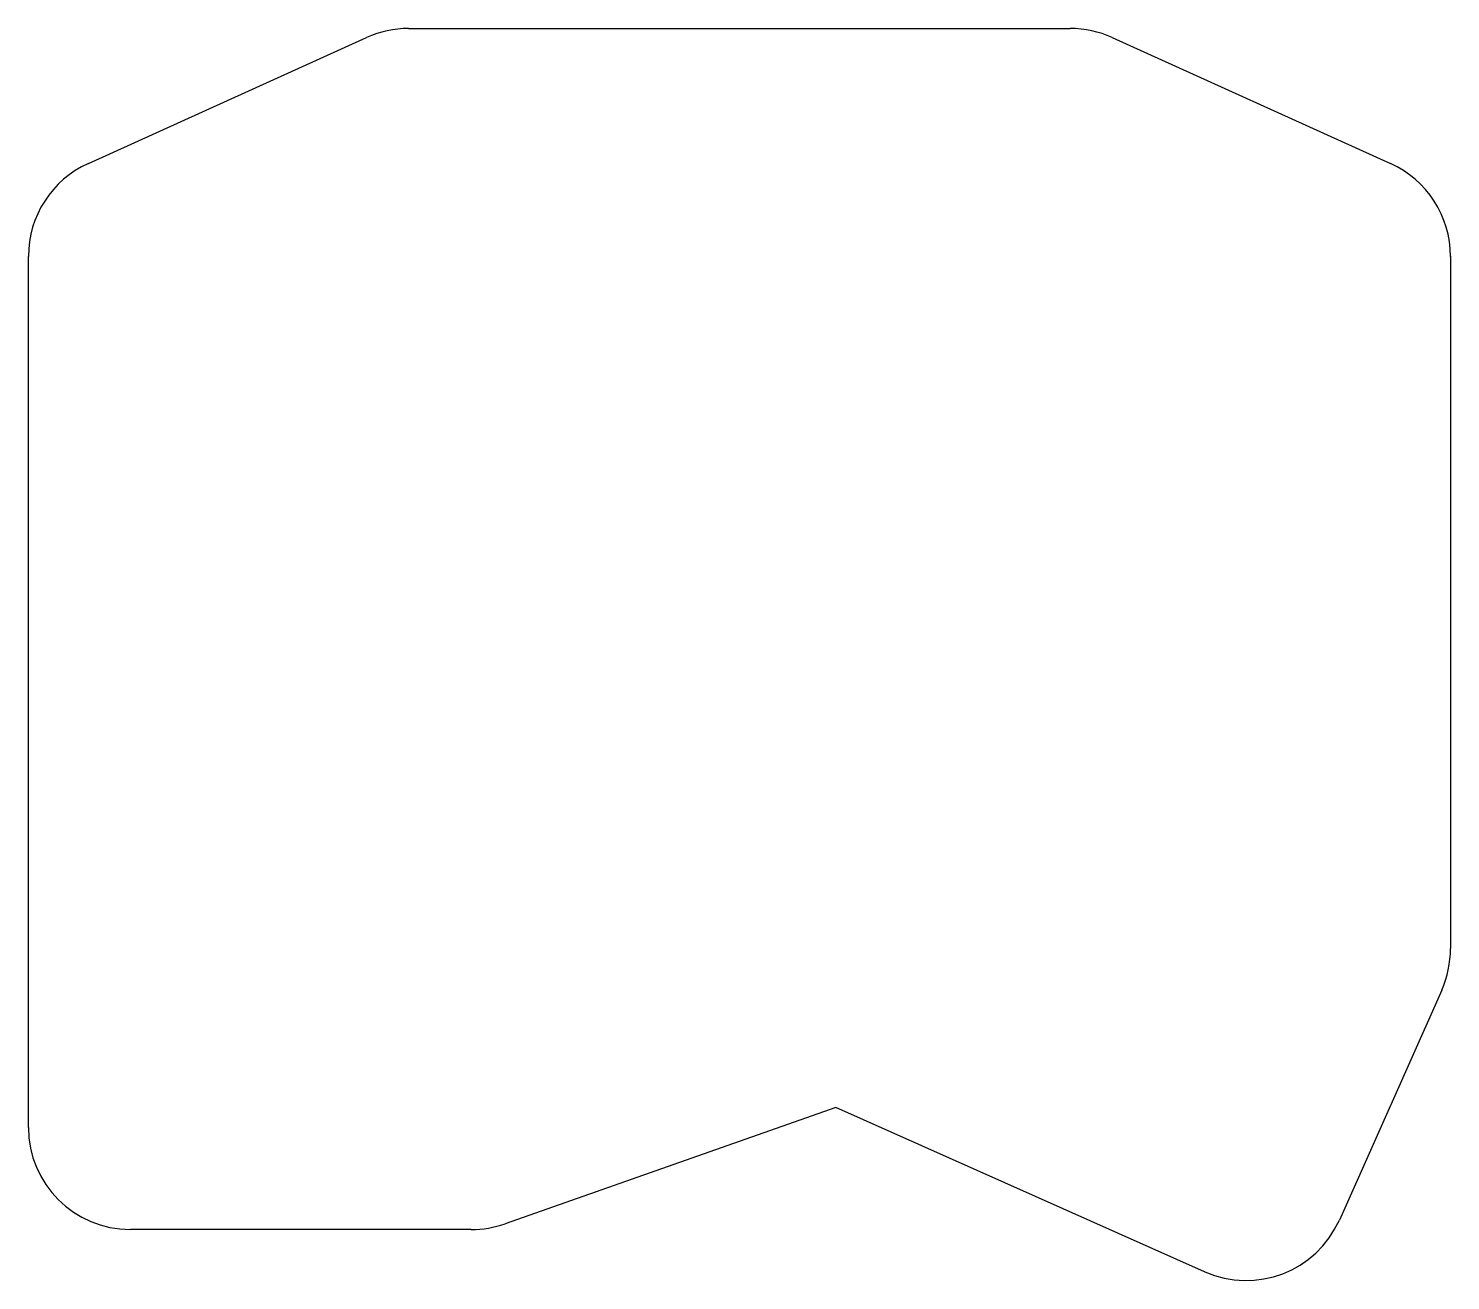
# Model space of a CAD drawing. Header units: millimetres. Extents: x 60 to 214, y -205 to -70.
import ezdxf

# ---------------------------------------------------------------- set-up
doc = ezdxf.new("R2010")
doc.units = ezdxf.units.MM

msp = doc.modelspace()

# ---------------------------------------------------------------- linework, layer by layer
at = {"linetype": 'CONTINUOUS'}
for p, q in [((101.48, -69.99), (172.82, -69.99)), ((66.94, -84.54), (96.95, -70.97)), ((177.35, -70.97), (207.36, -84.54)), ((60.48, -188.53), (60.48, -94.57)), ((213.83, -94.56), (213.84, -169.23)), ((212.89, -173.71), (201.85, -198.51)), ((147.54, -186.37), (111.88, -198.9)), ((187.32, -204.08), (147.54, -186.37)), ((108.23, -199.53), (71.47, -199.53)), ((187.33, -204.08), (187.32, -204.08))]:
    msp.add_line(p, q, dxfattribs=at)
for centre, radius, start, end in [((101.48, -80.99), 11, 90, 114.3465), ((172.82, -80.99), 11, 65.6535, 90), ((71.47, -94.57), 11, 114.3465, 180), ((202.83, -94.57), 11, 0.0129, 65.6535), ((202.84, -169.23), 11, 336, 360.0129), ((204.67, -170.05), 9, 335.9915, 336), ((71.47, -188.53), 11, 180, 270), ((108.23, -188.53), 11, 270, 289.3611), ((191.8, -194.03), 11, 246, 336)]:
    msp.add_arc(centre, radius, start, end, dxfattribs=at)

doc.saveas('drawing.dxf')
